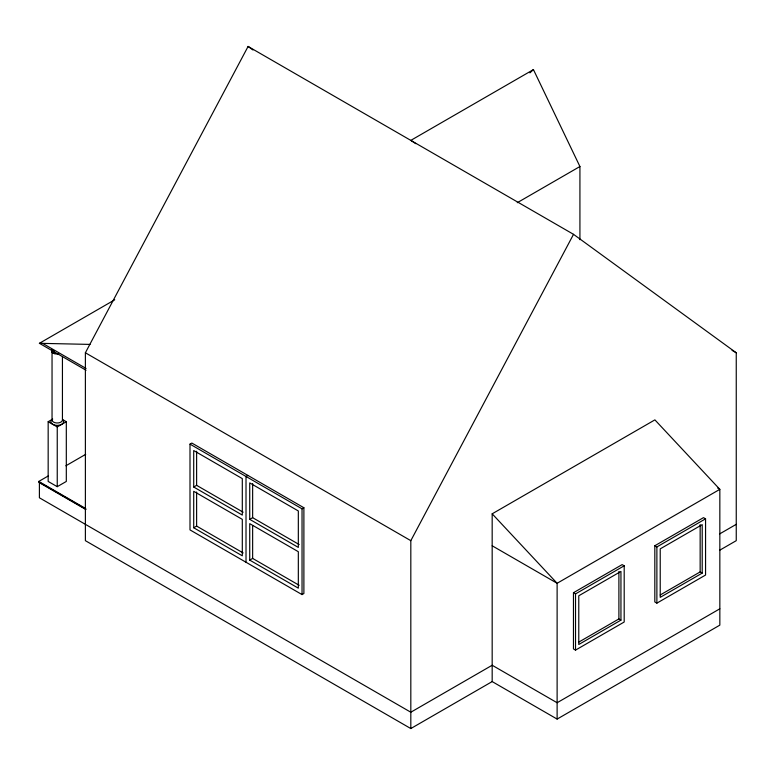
<?xml version="1.0" encoding="UTF-8"?>
<svg xmlns="http://www.w3.org/2000/svg" width="775" height="775" viewBox="0 0 775 775"><rect width="100%" height="100%" fill="white"/><g stroke="black" fill="none" stroke-linecap="round" stroke-linejoin="round"><path stroke-width="1.16" d="M51.586 349.816C50.772 353.507 56.071 354.446 58.755 353.962M492.173 681.583L492.173 513.815L654.894 419.876L719.839 489.345L719.839 625.144L557.118 719.084L492.173 681.583L410.818 728.558L85.386 540.669L85.386 352.78L248.097 46.442L573.529 234.331L736.25 352.78L736.25 540.669L719.558 550.308M410.818 728.558L410.818 540.669L573.529 234.331M529.926 72.86L533.433 69.595L579.923 166.518L579.923 239.698M86.054 370.237L39.399 343.306L114.729 299.809M533.433 69.595L410.818 140.382L415.826 143.685M62.688 419.614L66.311 421.707L66.311 481.449L57.243 486.681L48.166 481.449L48.166 421.707L52.71 419.091M48.166 421.707L57.243 426.948L66.311 421.707M517.264 202.701L579.923 166.518M85.657 509.388L38.75 482.302L38.75 481.449L48.137 476.024M65.885 465.785L85.705 454.334M190.001 444.133L191.851 443.058L303.887 507.741L303.887 593.514L302.037 594.59L190.001 529.906L190.001 444.133L302.037 508.817L303.887 507.741M193.711 487.02L242.304 515.075L242.304 478.611L193.711 450.556L193.711 487.02L196.618 485.334L243.147 512.197M247.874 475.404L246.014 476.47L246.014 562.243M193.711 527.765L242.304 555.82L242.304 519.357L193.711 491.302L193.711 527.765L196.618 526.08L243.147 552.943M249.724 519.357L298.327 547.412L298.327 510.958L249.724 482.903L249.724 519.357L252.64 517.681L299.169 544.544M249.724 560.102L298.327 588.157L298.327 551.703L249.724 523.648L249.724 560.102L252.64 558.426L299.169 585.29M573.461 592.72L622.141 564.617L624.195 565.798L624.195 622.015L575.525 650.118L573.461 648.927L573.461 592.72L575.525 593.902L624.195 565.798M654.817 545.745L703.497 517.642L705.56 518.833L705.56 575.04L656.88 603.144L654.817 601.952L654.817 545.745L656.88 546.937L705.56 518.833M719.558 533.965L736.25 524.336M578.77 642.117L618.896 618.944L620.949 620.136L620.949 571.427L578.77 595.781L578.77 644.49L620.949 620.136M660.213 594.977L700.154 571.921L702.208 573.103L702.208 524.627L660.222 548.865L660.222 597.351L702.208 573.103M719.839 608.801L557.118 702.741L492.173 665.25L410.818 712.225L39.399 497.783L39.399 482.302L63.25 496.068M39.399 343.306L90.045 344.41M732.065 350.368L736.25 352.78M717.747 488.134L719.839 489.345L557.118 583.284L492.173 545.784M85.386 352.78L410.818 540.669M42.625 343.373L86.083 368.464M38.75 481.449L85.657 508.526M65.323 497.269L86.054 509.243M248.097 46.442L252.97 49.988M492.173 513.815L557.118 583.284L557.118 719.084M700.154 524.627L700.154 571.921M656.88 546.937L656.88 603.144M618.896 571.427L618.896 618.944M575.525 593.902L575.525 650.118M302.037 508.817L302.037 594.59M252.64 483.571L252.64 517.681M252.64 525.489L252.64 558.426M196.618 451.234L196.618 485.334M196.618 491.98L196.618 526.08M62.436 356.665L62.436 419.992A5.202 3.003 0 0 1 56.565 422.966A5.202 3.003 0 0 1 52.225 419.217M57.243 426.948L57.243 486.681M54.318 351.278L54.318 353.623M53.107 350.746L53.107 353.08M52.177 350.048L52.177 352.383M52.041 419.992L52.041 350.697A5.202 3.003 0 0 0 52.225 351.472M62.794 419.856A6.413 3.701 0 0 1 57.243 425.407A6.413 3.701 0 0 1 51.683 419.856M54.647 353.293A5.202 3.003 0 0 1 53.562 352.819"/></g></svg>
